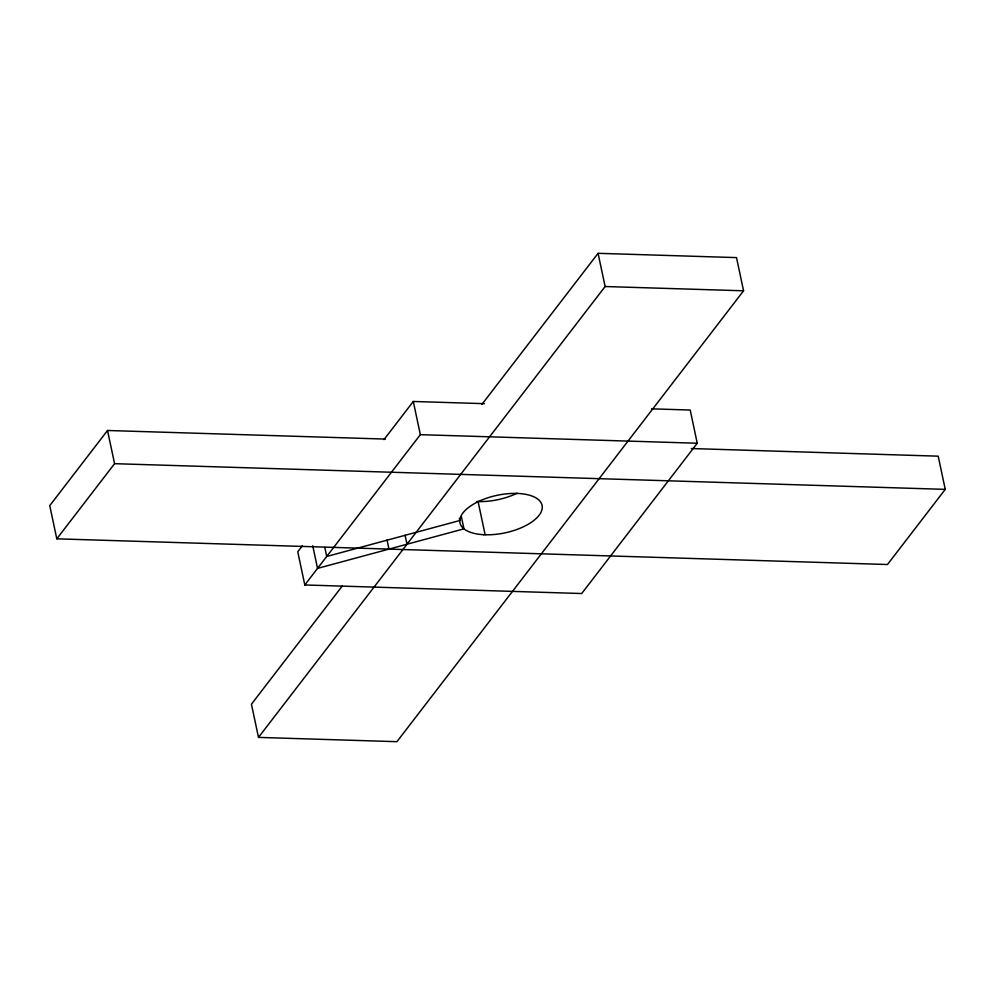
<?xml version="1.0" encoding="UTF-8"?>
<svg xmlns="http://www.w3.org/2000/svg" width="995" height="995" viewBox="0 0 995 995"><rect width="100%" height="100%" fill="white"/><g stroke="black" fill="none" stroke-linecap="round" stroke-linejoin="round"><path stroke-width="1.49" d="M385.451 439.081L107.522 430.487L49.75 505.634L56.802 538.83L887.478 564.513L945.25 489.366L938.198 456.17L691.326 448.534M56.802 538.83L114.574 463.682L107.522 430.487M302.306 545.845L297.754 551.765L304.806 584.96L581.702 593.53L697.246 443.235L690.194 410.039L651.514 408.833M383.983 439.616L413.298 401.47L484.453 403.671M304.806 584.96L420.35 434.666L413.298 401.47M342.243 586.08L251.436 704.199L258.489 737.394L396.93 741.685L743.563 290.801L736.511 257.606L598.07 253.315L481.854 404.48M258.489 737.394L605.122 286.523L598.07 253.315M605.122 286.523L743.563 290.801M420.35 434.666L697.246 443.235M114.574 463.682L945.25 489.366M478.085 501.567L485.137 534.763M461.307 516.393L463.956 528.842L317.542 568.394L312.741 545.757M459.342 518.445L459.789 520.522L326.721 556.479L324.793 547.424M405.064 535.173L406.992 544.228M387.043 540.049L388.97 549.103M517.139 493.197A41.977 19.191 -12 0 1 476.53 501.505M483.396 534.688A41.977 19.191 -12 0 0 542.151 505.659A41.977 19.191 -12 0 0 477.55 501.953A41.977 19.191 -12 0 0 483.396 534.688"/></g></svg>
